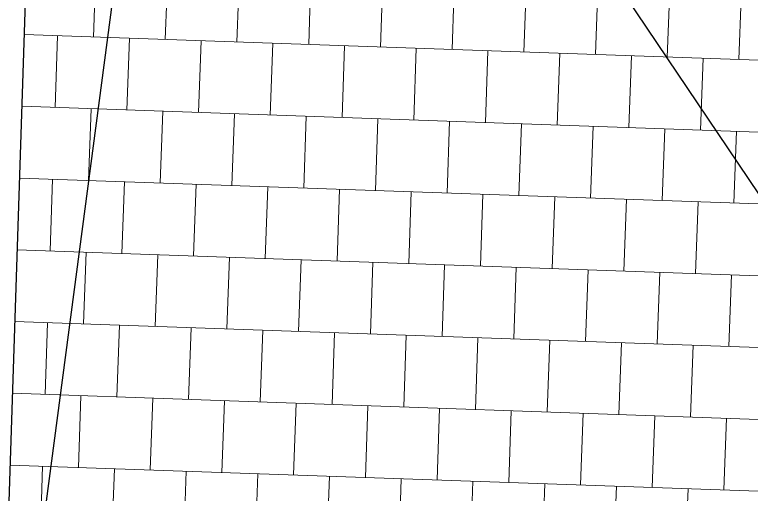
# Model space of a CAD drawing. Header units: millimetres. Extents: x -1042495 to -977915, y 3191218 to 3280168.
# Drawn here: x -1023854 to -1017806, y 3216029 to 3219966 of the extents above; entities that cross this region are included whole.
import ezdxf

# ---------------------------------------------------------------- set-up
doc = ezdxf.new("R2010")
doc.units = ezdxf.units.MM
doc.layers.add('000 Граница', color=6, linetype='Continuous')
doc.layers.add('подпорная стенка', color=251, linetype='Continuous')
doc.layers.add('_ВК_В1', color=5, linetype='B1', lineweight=30)
doc.layers.add('мощение', color=251, linetype='Continuous', lineweight=0)
doc.linetypes.add('B1', pattern='A,12.5,-3,["В1",Standard,S=2,R=0,X=-2,Y=-1],-2.5', length=18)

msp = doc.modelspace()

# ---------------------------------------------------------------- hatches: boundary and pattern name
at = {"layer": 'мощение'}
h = msp.add_hatch(dxfattribs=at)
h.set_pattern_fill('AR-B88', scale=2.9, angle=358)
edge = h.paths.add_edge_path()
edge.add_line((-1010387.5, 3214468.4), (-1010023.6, 3215611.9))
edge.add_line((-1010023.6, 3215611.9), (-1006688.4, 3214550.6))
edge.add_line((-1006688.4, 3214550.6), (-1007052.3, 3213407.1))
edge.add_line((-1007052.3, 3213407.1), (-1001334.8, 3211587.6))
edge.add_line((-1001334.8, 3211587.6), (-1001092.2, 3212349.9))
edge.add_line((-1001092.2, 3212349.9), (-997566.4, 3211227.9))
edge.add_line((-997566.4, 3211227.9), (-996422.9, 3210864))
edge.add_line((-996422.9, 3210864), (-997120.4, 3208672.3))
edge.add_line((-997120.4, 3208672.3), (-998263.9, 3209036.2))
edge.add_line((-998263.9, 3209036.2), (-1001372.2, 3199268.9))
edge.add_line((-1001372.2, 3199268.9), (-1004707.4, 3200330.2))
edge.add_line((-1004707.4, 3200330.2), (-1005010.6, 3199377.3))
edge.add_line((-1005010.6, 3199377.3), (-1005404.8, 3198138.5))
edge.add_line((-1005404.8, 3198138.5), (-1004378.7, 3197812))
edge.add_line((-1004378.7, 3197812), (-1003921.2, 3199243.6))
edge.add_line((-1003921.2, 3199243.6), (-999358, 3197785.4))
edge.add_line((-999358, 3197785.4), (-994162.7, 3214111.2))
edge.add_arc((-1005336.6, 3205577.5), 14060, 37.36957, 48.67961)
edge.add_arc((-1133141.5, 2787763), 449774.8, 72.254293, 72.43989)
edge.add_arc((-999417.3, 3210020.9), 6849, 73.23367, 92.04995)
edge.add_arc((-1001194.7, 3255424.6), 38589.5, 268.1913, 272.27577, ccw=False)
edge.add_arc((-1002737.6, 3228308.3), 11458.6, 263.84282, 271.62486, ccw=False)
edge.add_arc((-1002500.4, 3227789.9), 10972.5, 247.67917, 262.32078, ccw=False)
edge.add_arc((-1030328.9, 3152454.6), 69346.5, 70.04978, 72.088826)
edge.add_arc((-1015794.8, 3194164.4), 25208.3, 74.36729, 78.93202)
edge.add_arc((-1014139.9, 3202907.2), 16310.4, 78.74142, 91.73935)
edge.add_arc((-1011478.3, 3234412.8), 15527, 249.1774, 258.26974, ccw=False)
edge.add_arc((-1023962.5, 3209574.4), 12455, 55.99968, 88.81798)
edge.add_line((-1023705.6, 3222026.7), (-1023919.6, 3215467.3))
edge.add_line((-1023919.6, 3215467.3), (-1024609.6, 3212420.4))
edge.add_line((-1024609.6, 3212420.4), (-1024202.3, 3212318.4))
edge.add_line((-1024202.3, 3212318.4), (-1024506.6, 3211365.9))
edge.add_line((-1024506.6, 3211365.9), (-1014981.2, 3208322))
edge.add_line((-1014981.2, 3208322), (-1017050.6, 3201846.6))
edge.add_line((-1017050.6, 3201846.6), (-1009591.6, 3199471.8))
edge.add_line((-1009591.6, 3199471.8), (-1009203.4, 3200711.6))
edge.add_line((-1009203.4, 3200711.6), (-1010918.7, 3201257.5))
edge.add_line((-1010918.7, 3201257.5), (-1010615.4, 3202210.4))
edge.add_line((-1010615.4, 3202210.4), (-1013950.6, 3203271.7))
edge.add_line((-1013950.6, 3203271.7), (-1010387.5, 3214468.4))
at = {"layer": 'подпорная стенка', "linetype": 'Continuous'}
h = msp.add_hatch(dxfattribs=at)
h.set_pattern_fill('ANSI32', color=5, scale=4.4, angle=358)
h.paths.add_polyline_path([(-1016997.7, 3219900, 0.039694), (-1014635, 3219210.1, -0.056775), (-1010955.5, 3218903.8, -0.01992), (-1009002, 3218440.2, -0.008897), (-1006667.7, 3217639.5, 0.063973), (-1003966.6, 3216915.8, 0.033969), (-1002412.7, 3216854.3, 0.017527), (-999708.1, 3216863.7, -0.083972), (-997441.6, 3216578.7, -0.00081), (-996053.3, 3216136.9, -0.053869), (-994011.9, 3213910.2), (-991745.1, 3211104), (-991611.2, 3211415.6), (-993774.3, 3214093.5, 0.054849), (-995902.5, 3216403.7, 0.000846), (-997353.1, 3216865.4, 0.082382), (-999673.7, 3217165.3, -0.017887), (-1002412.2, 3217154.4, -0.03408), (-1003930.5, 3217213.6, -0.064024), (-1006559.4, 3217919.4, 0.008941), (-1008915.4, 3218727.4, 0.019974), (-1010897.4, 3219198.1, 0.05953), (-1014826.9, 3219503.4, -0.010325), (-1016862.2, 3220170.3, 0.143336), (-1023695.8, 3222326.6), (-1023705.6, 3222026.7, -0.144184)])

# ---------------------------------------------------------------- linework, layer by layer
at = {"layer": '000 Граница'}
msp.add_lwpolyline([(-1033142.2, 3244724.5), (-1001307.9, 3279313.6), (-989147.2, 3275033.7), (-980318, 3271335.6), (-978370.3, 3252100.4), (-985643, 3228982.2), (-1025266.5, 3230354), (-1023687.3, 3222587.9), (-1023919.6, 3215467.3), (-1025057.1, 3210444.4), (-1026565, 3205550.7), (-1027258.1, 3202759), (-999185.8, 3193788.6), (-989700.5, 3215862.1), (-985643, 3228982.2)], dxfattribs=at)
msp.add_lwpolyline([(-1033142.2, 3244724.5), (-1001307.9, 3279313.6), (-989147.2, 3275033.7), (-980318, 3271335.6), (-978370.3, 3252100.4), (-985643, 3228982.2), (-1025266.5, 3230354), (-1023687.3, 3222587.9), (-1023919.6, 3215467.3), (-1025057.1, 3210444.4), (-1026565, 3205550.7), (-1027258.1, 3202759), (-999185.8, 3193788.6), (-989700.5, 3215862.1), (-985643, 3228982.2)], dxfattribs=at)
at = {"layer": '_ВК_В1', "linetype": 'B1'}
msp.add_line((-1023759.3, 3227434), (-1010604.2, 3207871.4), dxfattribs=at)
msp.add_lwpolyline([(-1023759.3, 3227434), (-1022369, 3225243.1), (-1024258.7, 3210987.6)], dxfattribs=at)
at = {"layer": 'подпорная стенка', "color": 5, "linetype": 'Continuous'}
msp.add_lwpolyline([(-1023705.6, 3222026.7, -0.144184), (-1016997.7, 3219900, 0.039694), (-1014635, 3219210.1, -0.056775), (-1010955.5, 3218903.8, -0.01992), (-1009002, 3218440.2, -0.008897), (-1006667.7, 3217639.5, 0.063973), (-1003966.6, 3216915.8, 0.033969), (-1002412.7, 3216854.3, 0.017527), (-999708.1, 3216863.7, -0.083972), (-997441.6, 3216578.7, -0.00081), (-996053.3, 3216136.9, -0.053869), (-994011.9, 3213910.2), (-991745.1, 3211104)], format="xyb", dxfattribs=at)

doc.saveas('drawing.dxf')
